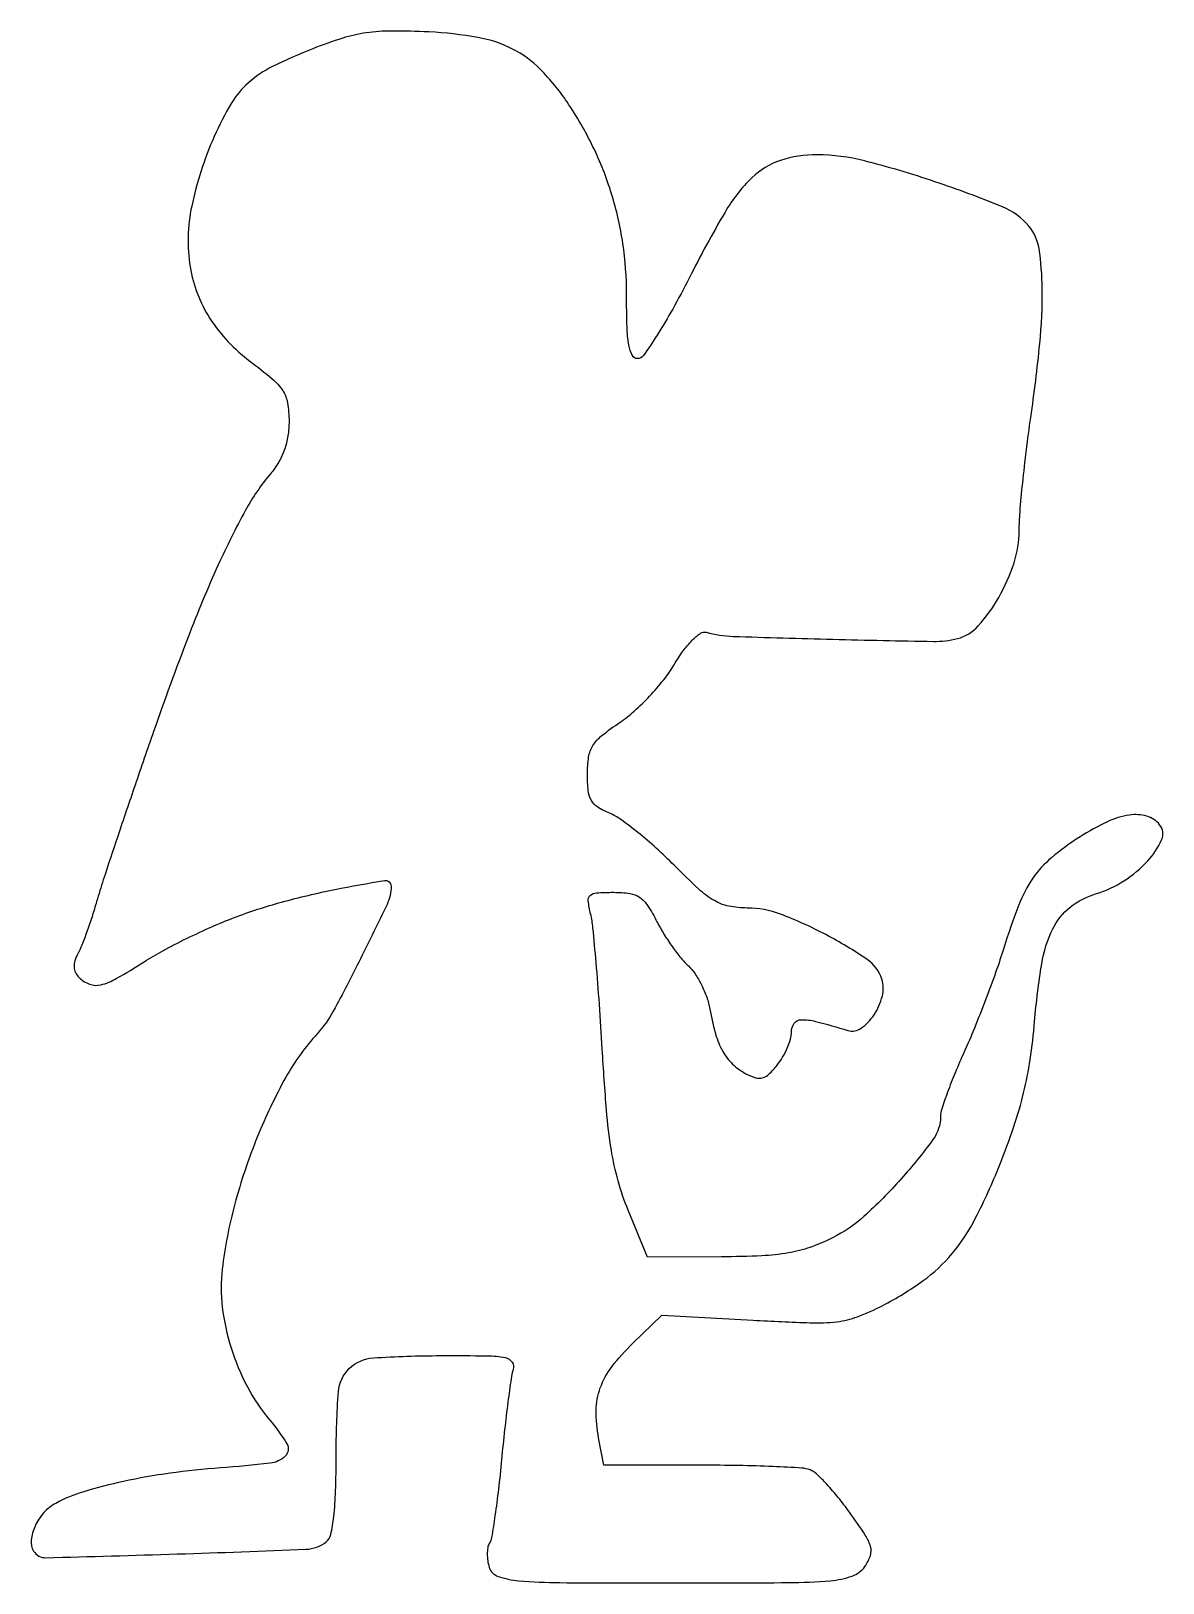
# Model space of a CAD drawing. Extents: x 0 to 144, y 0 to 198.
import ezdxf

# ---------------------------------------------------------------- set-up
doc = ezdxf.new("R2010")
doc.units = 0

msp = doc.modelspace()

# ---------------------------------------------------------------- linework, layer by layer
msp.add_lwpolyline([(36.043554, 195.485873, 0.019996), (30.883684, 193.20586, 0.067735), (27.833796, 191.157934, 0.07652), (25.641009, 188.509014, 0.030337), (23.461813, 184.303347, 0.052875), (20.600241, 175.423898, 0.091119), (20.411569, 167.683825, 0.104623), (22.926134, 161.120113, 0.089022), (28.001663, 155.692822, -0.014066), (30.8611, 153.430062, -0.073537), (32.190945, 151.933331, -0.103435), (32.806718, 150.361962, -0.04186), (33, 148.057334, -0.03843), (32.853705, 146.156776, -0.04618), (32.417368, 144.418534, -0.047087), (31.678701, 142.8178, -0.04272), (30.632494, 141.326725, 0.048949), (27.467476, 136.694458, 0.018981), (23.989366, 129.737805, 0.015144), (20.132183, 120.495882, 0.0074), (15.749342, 108.5, 0.001408), (13.382083, 101.648737, 0.001638), (11.171088, 95.121174, 0.001453), (9.334379, 89.586247, 0.009836), (8.487526, 86.827401, -0.008409), (7.901104, 84.897362, -0.00808), (7.242664, 82.962142, -0.008036), (6.607337, 81.275202, -0.028793), (6.123412, 80.230597, 0.043424), (5.71756, 79.282856, 0.089711), (5.606395, 78.487502, 0.106414), (5.785212, 77.793293, 0.080489), (6.246804, 77.153196, 0.108868), (7.592301, 76.293588, 0.148251), (9.021483, 76.211638, 0.071534), (10.996224, 77.000157, 0.011473), (14.554219, 79.160464, -0.018509), (16.913408, 80.547845, -0.009564), (19.956552, 82.114632, -0.009495), (23.150697, 83.608031, -0.014201), (26, 84.779108, -0.023338), (32.044171, 86.747862, -0.01764), (38.836774, 88.359429, -0.009115), (45.153056, 89.505154, -0.46226), (46, 88.784817, -0.110646), (45.480354, 86.465318, -0.005748), (42.116474, 79.542006, -0.00794), (38.641086, 72.860909, -0.061737), (36.606428, 70.004002, 0.058588), (32.610027, 64.466435, 0.031064), (28.954469, 56.820611, 0.030048), (26.091907, 48.291198, 0.036298), (24.487395, 40, 0.059886), (24.492429, 35.146691, 0.04618), (25.612182, 29.968402, 0.045493), (27.691648, 24.997131, 0.053151), (30.550886, 20.757156, -0.039119), (32.732787, 17.709317, -0.349336), (32.534842, 16.184074, -0.164703), (30.581953, 15.257293, -0.010707), (24.25, 14.652614, 0.01552), (17.839659, 13.978133, 0.018944), (11.900054, 12.9356, 0.020752), (6.852153, 11.629794, 0.049231), (3.271597, 10.145354, 0.088876), (1.767832, 8.957212, 0.073088), (0.646928, 7.242285, 0.080462), (0.147908, 5.456011, 0.167906), (0.460461, 4.063976, 0.266719), (2.031715, 3.213902, 0.001651), (18.764629, 3.694002, 0.002356), (35.157526, 4.295836, 0.158134), (37.75, 5.257112, 0.174886), (38.324424, 6.18199, 0.024106), (38.694152, 8.45422, 0.020501), (38.929164, 11.708002, 0.007776), (39, 16.262202, -0.017799), (39.288964, 24.37707, -0.186545), (40.680503, 27.33259, -0.17596), (43.738187, 28.674498, -0.015492), (52.317388, 28.968197, -0.003688), (58.257876, 28.943629, -0.044751), (60.524009, 28.714077, -0.192584), (61.408495, 28.14602, -0.235914), (61.559352, 27.187002, 0.040764), (61.289406, 26.012145, 0.003816), (60.884617, 23.070255, 0.004878), (60.462307, 19.548622, 0.003816), (60.070423, 15.718459, -0.005193), (59.673699, 11.943722, -0.007352), (59.236377, 8.593612, -0.004507), (58.803561, 5.79659, -0.098072), (58.513911, 5.022509, 0.097478), (58.311321, 4.483025, 0.040331), (58.245419, 3.702851, 0.037926), (58.308535, 2.829757, 0.039859), (58.50284, 1.991051, 0.236991), (59.632652, 0.83224, 0.062124), (62.248018, 0.278665, 0.019696), (67.501834, 0.041511, 0.001431), (82.010684, 0, 0.001481), (96.627138, 0.043285, 0.020115), (101.951913, 0.289186, 0.061703), (104.737292, 0.881769, 0.158024), (106.363562, 2.10867, 0.071319), (107.051462, 3.467548, 0.152109), (107.079792, 4.632392, 0.076969), (106.403674, 6.101883, 0.009532), (104.396876, 9.010656, 0.014224), (102.964178, 10.889682, 0.017022), (101.507015, 12.571603, 0.015891), (100.198692, 13.894813, 0.098534), (99.394823, 14.401987, 0.077052), (98.295619, 14.639272, 0.003977), (94.659665, 14.824334, 0.006241), (90.316732, 14.956476, 0.004484), (85.463526, 15), (73.090626, 15), (72.435255, 18.493427, -0.049374), (72.132038, 21.97882, -0.083505), (72.651213, 24.856216, -0.077324), (74.122724, 27.553157, -0.037026), (76.754252, 30.50652), (80.5, 34.130973), (92.124854, 33.485224, 0.004955), (99.365895, 33.154935, 0.03721), (102.793978, 33.287713, 0.062603), (105.407759, 33.922201, 0.028477), (108.624854, 35.359338, 0.037022), (113.768378, 38.520435, 0.062744), (117.46022, 41.962521, 0.055627), (120.462616, 46.506101, 0.023203), (123.504947, 53.203402, 0.013177), (125.338589, 58.170443, 0.022034), (126.58296, 62.445851, 0.022944), (127.413565, 66.689415, 0.01592), (127.977219, 71.544745, -0.019423), (128.884402, 78.908588, -0.072411), (130.287141, 83.348923, -0.114231), (132.50275, 86.099829, -0.093822), (135.859832, 87.839859, 0.070719), (139.345329, 89.448094, 0.063826), (142.3825, 92.011368, 0.07814), (144.160879, 94.688372, 0.288403), (143.907142, 96.611887, 0.149053), (142.25464, 97.699629, 0.109869), (140.055835, 97.847963, 0.073133), (137.244297, 96.985924, 0.030425), (133.759914, 95.062696, 0.032923), (130.12587, 92.407512, 0.068389), (127.769777, 89.813713, 0.057585), (125.965727, 86.397017, 0.017799), (124.048984, 80.894016, -0.010364), (123.05409, 77.894853, -0.005841), (121.729556, 74.296599, -0.005828), (120.307597, 70.695233, -0.009498), (119.007971, 67.677851, 0.008375), (117.856119, 65.020005, 0.010549), (116.883591, 62.52075, 0.008829), (116.153623, 60.405789, 0.078834), (116, 59.437503, -0.160414), (115.030386, 56.493059, -0.022757), (110.960528, 51.478135, -0.026731), (106.240128, 46.713159, -0.068472), (102.24132, 43.977911, -0.031308), (99.362385, 42.758709, -0.042205), (96.624855, 42.04909, -0.031318), (93.241859, 41.686883, -0.009489), (88.079252, 41.557442), (78.648685, 41.5), (76.195605, 47.5, -0.029087), (74.912832, 51.245631, -0.028161), (74.057048, 55.155322, -0.019529), (73.444844, 60.226989, -0.005836), (72.904506, 68, 0.003106), (72.536094, 73.753871, 0.003972), (72.12177, 79.048437, 0.00309), (71.712113, 83.478095, 0.033424), (71.416666, 85.25, -0.028641), (71.123701, 86.909134, -0.23873), (71.378277, 87.604002, -0.174855), (72.151651, 87.935289, -0.014628), (74.363099, 88, -0.036366), (76.39865, 87.851755, -0.113524), (77.670556, 87.356263, -0.10057), (78.6841, 86.316795, -0.025103), (79.873266, 84.25, 0.020289), (80.758874, 82.675945, 0.016038), (81.837981, 81.047172, 0.016322), (82.938952, 79.598453, 0.03829), (83.874033, 78.612712, -0.061943), (84.721127, 77.630845, -0.031563), (85.539157, 76.218581, -0.030788), (86.209641, 74.634276, -0.040136), (86.612068, 73.112712, 0.024057), (87.344342, 69.934278, 0.0588), (88.260358, 67.71848, 0.075554), (89.500348, 66.121736, 0.067172), (91.205915, 64.889798, 0.045401), (92.427879, 64.372213, 0.145238), (93.303465, 64.353422, 0.125965), (94.122094, 64.819546, 0.030488), (95.182996, 65.977663, 0.037862), (95.878482, 66.983487, 0.031147), (96.466255, 68.149223, 0.032212), (96.871482, 69.293578, 0.069092), (97, 70.219192, -0.15953), (97.356925, 71.309399, -0.232165), (98.237766, 71.769948, -0.07088), (100.072853, 71.556101, -0.007659), (104.194363, 70.402783, 0.230651), (105.866058, 70.681495, 0.092132), (107.522672, 72.395159, 0.083372), (108.579777, 74.772735, 0.140753), (108.519884, 76.937352, 0.168559), (106.652887, 79.438073, 0.02735), (101.376277, 82.606907, 0.030458), (95.607592, 85.219344, 0.091337), (91.36974, 86, -0.049787), (89.03103, 86.233452, -0.082689), (87.183832, 86.937161, -0.05427), (85.182857, 88.418971, -0.011449), (82.05334, 91.445989, 0.013968), (79.786029, 93.61704, 0.01436), (77.421371, 95.637473, 0.014229), (75.275028, 97.268746, 0.057245), (73.8375, 98.06731, -0.044574), (72.333905, 98.853518, -0.121264), (71.513131, 99.719559, -0.102761), (71.11292, 100.958624, -0.02691), (71, 103.055224, -0.037984), (71.166774, 105.247395, -0.103233), (71.709192, 106.699011, -0.084184), (72.858432, 107.97982, -0.019853), (75.186735, 109.683903, 0.03536), (76.984899, 111.08757, 0.020887), (78.931024, 112.994647, 0.020835), (80.723867, 115.071651, 0.033313), (82.054006, 117, -0.022897), (83.21145, 118.755052, -0.037146), (84.366154, 120.11747, -0.043311), (85.398403, 120.999182, -0.224192), (86.117271, 121.129437, 0.057003), (89.583878, 120.612745, 0.002312), (102.267224, 120.239068, 0.002043), (115.078317, 119.97327, 0.066944), (118.146561, 120.333993, 0.148711), (120.785809, 121.937554, 0.0526), (123.399616, 125.564511, 0.051141), (125.35427, 129.975099, 0.077793), (126.019442, 134.104857, -0.019166), (126.119454, 136.442822, -0.005142), (126.458772, 140.146427, -0.005202), (126.931669, 144.349106, -0.005357), (127.487732, 148.5, 0.011307), (128.635741, 157.920078, 0.027108), (128.948298, 164.946428, 0.035528), (128.537495, 170.021172, 0.1362), (127.25, 172.884716, 0.123575), (123.881837, 175.348885, 0.015171), (115.259963, 178.548814, 0.018412), (106.313132, 181.201364, 0.061893), (100.265777, 181.978298, 0.080408), (95.591142, 181.241524, 0.113113), (91.987861, 179.071481, 0.068942), (88.541648, 174.683818, 0.015186), (83.958753, 166.25, -0.010125), (81.875447, 162.321872, -0.01546), (79.89616, 159.010938, -0.009975), (78.143422, 156.391305, -0.245028), (77.392873, 156, -0.28548), (76.712176, 156.423137, -0.072535), (76.292614, 157.71667, -0.034907), (76.060227, 160.055243, -0.007315), (76, 164.171539, 0.036751), (75.520201, 170.690342, 0.038142), (74.09132, 176.985847, 0.038046), (71.718356, 183.005641, 0.036187), (68.426647, 188.70323, 0.044969), (65.022445, 192.8607, 0.081612), (61.486131, 195.449631, 0.073863), (57.062669, 196.923491, 0.031197), (50.825565, 197.623663, 0.012144), (46.076093, 197.743052, 0.036134), (42.831013, 197.510993, 0.040158), (39.844085, 196.83082, 0.017981)], format="xyb", close=True)

doc.saveas('drawing.dxf')
